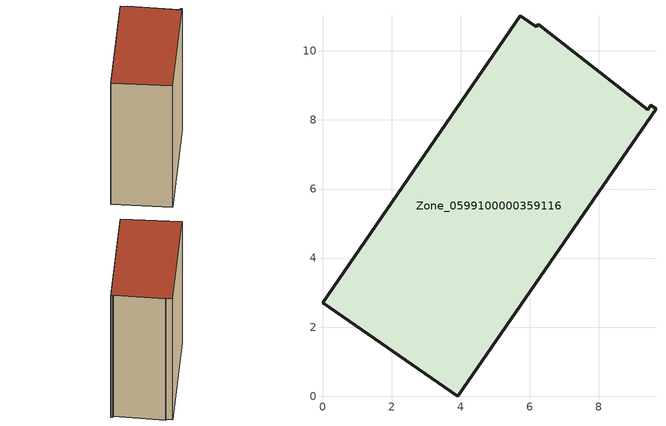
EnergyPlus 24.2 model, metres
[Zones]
Zone_0599100000359116
 floor ground (C_G): 9.42,8.29 9.51,8.42 9.66,8.32 3.92,0 0,2.7 5.73,11.02 6.19,10.7 6.24,10.77 z3.5
 wall outside (C_F): 6.19,10.7 5.73,11.02 0,2.7 3.92,0 9.66,8.32 9.51,8.42 9.42,8.29 6.24,10.77 6.19,10.7 z3.5:14.83
 roof outside (C_R): 9.51,8.42 9.42,8.29 6.24,10.77 6.19,10.7 5.73,11.02 0,2.7 3.92,0 9.66,8.32 z14.83
[BUILDING]
Pand.0599100000359116: North Axis=0; Terrain=City; Loads Convergence Tolerance Value=0.04; Temperature Convergence Tolerance Value=0.4; Solar Distribution=FullExterior; Maximum Number of Warmup Days=25; Minimum Number of Warmup Days=1
[Site:Location]
Rotterdam.The.Hague.AP_ZH_NLD Design_Conditions: Latitude=51.96; Longitude=4.45; Time Zone=1; Elevation=-4.5
[SITE:GROUNDTEMPERATURE:BUILDINGSURFACE]
18, 18, 18, 18, 18, 18, 18, 18, 18, 18, 18, 18
[MATERIAL] Thermal Absorptance=0.9; Solar Absorptance=0.7; Visible Absorptance=0.7
Name | Roughness | Thickness | Conductivity | Density | Specific Heat
G.TI.1992-2005 | MediumSmooth | 0.15 | 0.06 | 540 | 1210
F.TI.1992-2005 | Rough | 0.3 | 0.12 | 1920 | 840
R.TI.1992-2005 | MediumRough | 0.2 | 0.08 | 1500 | 1000
[CONSTRUCTION]
C_G: G.TI.1992-2005
C_F: F.TI.1992-2005
C_R: R.TI.1992-2005
[ZONE]
Zone_0599100000359116: Type=1; Multiplier=1; Ceiling Height=Autocalculate; Volume=Autocalculate; Floor Area=autocalculate; Part of Total Floor Area=Yes
[ZONEINFILTRATION:DESIGNFLOWRATE]
Infil_Zone_0599100000359116: Zone or ZoneList or Space or SpaceList=Zone_0599100000359116; Schedule=AlwaysOn; Design Flow Rate Calculation Method=Flow/Area; Flow Rate per Floor Area=0.0015; Constant Term Coefficient=1; Temperature Term Coefficient=0; Velocity Term Coefficient=0; Velocity Squared Term Coefficient=0
[HVACTEMPLATE:ZONE:IDEALLOADSAIRSYSTEM]
Zone_0599100000359116: Maximum Heating Supply Air Temperature=50; Minimum Cooling Supply Air Temperature=13; Maximum Heating Supply Air Humidity Ratio=0.0156; Minimum Cooling Supply Air Humidity Ratio=0.0077; Heating Limit=NoLimit; Cooling Limit=NoLimit; Dehumidification Control Type=ConstantSensibleHeatRatio; Cooling Sensible Heat Ratio=0.7; Dehumidification Setpoint=60; Humidification Control Type=None; Humidification Setpoint=30; Outdoor Air Method=None; Outdoor Air Flow Rate per Person=0.00944; Outdoor Air Flow Rate per Zone Floor Area=0; Outdoor Air Flow Rate per Zone=0; Demand Controlled Ventilation Type=None; Outdoor Air Economizer Type=NoEconomizer; Heat Recovery Type=None; Sensible Heat Recovery Effectiveness=0.7; Latent Heat Recovery Effectiveness=0.65
[ZONECONTROL:THERMOSTAT]
ThermostatControl_Zone_0599100000359116: Zone or ZoneList=Zone_0599100000359116; Control Type Schedule=DualSetpointControlType; Control 1=Thermostat_Zone_0599100000359116; Temperature Difference Between Cutout And Setpoint=0
[THERMOSTATSETPOINT:DUALSETPOINT]
Thermostat_Zone_0599100000359116: Heating Setpoint Temperature Schedule=HeatingSetpoint_Zone_0599100000359116; Cooling Setpoint Temperature Schedule=CoolingSetpoint_Zone_0599100000359116
[SCHEDULE:COMPACT]
HeatingSetpoint_Zone_0599100000359116: Through: 12/31, For: AllDays, Until: 24:00, 21
CoolingSetpoint_Zone_0599100000359116: Through: 12/31, For: AllDays, Until: 24:00, 24
DualSetpointControlType: Through: 12/31, For: AllDays, Until: 24:00, 4
AlwaysOn: Through: 12/31, For: AllDays, Until: 24:00, 1
